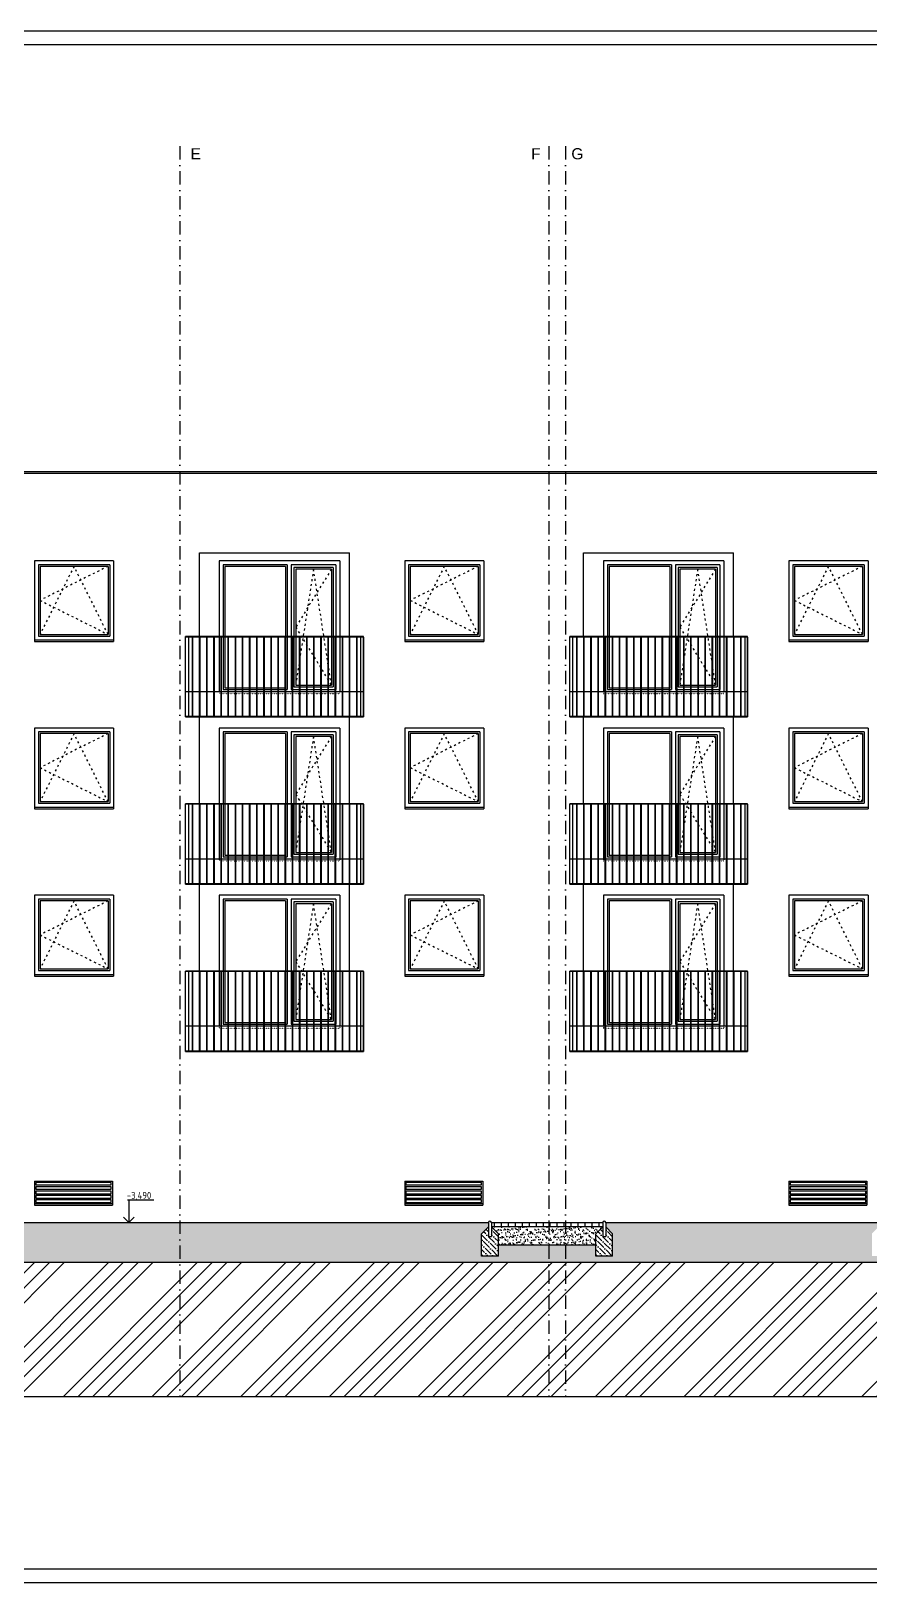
# Model space of a CAD drawing. Extents: x 3792242 to 5145247, y -1546315 to -1031918.
# Drawn here: x 3906784 to 3921830, y -1511714 to -1483880 of the extents above; entities that cross this region are included whole.
import ezdxf

# ---------------------------------------------------------------- set-up
doc = ezdxf.new("R2010")
doc.units = 0
doc.header["$MEASUREMENT"] = 0
for name, pattern in [('ACAD_ISO03W100', [30, 12, -18]), ('ACAD_ISO07W100', [3.5, 0.5, -3]), ('BODKOCIARKOVANA_3', [5.6, 3, -1.3, 0, -1.3])]:
    doc.linetypes.add(name, pattern=pattern)
doc.layers.get('0').update_dxf_attribs({"linetype": 'CONTINUOUS'})
doc.layers.get('Defpoints').update_dxf_attribs({"color": 61, "linetype": 'CONTINUOUS'})
for name, color, linetype in [('MÚRY', 1, 'CONTINUOUS'), ('OKNÁ', 143, 'CONTINUOUS'), ('osi', 253, 'CONTINUOUS'), ('POZEMOK', 7, 'CONTINUOUS'), ('TENKÁ', 7, 'CONTINUOUS'), ('ŠRAFY', 82, 'CONTINUOUS')]:
    doc.layers.add(name, color=color, linetype=linetype)
doc.styles.add('styl1', font='arial.ttf')
doc.styles.add('STYLE1', font='isocp.shx')

msp = doc.modelspace()

# ---------------------------------------------------------------- hatches: boundary and pattern name
at = {"layer": 'ŠRAFY', "ltscale": 0.25}
h = msp.add_hatch(dxfattribs=at)
h.set_pattern_fill('ANSI34', color=256, scale=1500)
h.paths.add_polyline_path([(3951525, -1505180.27), (3951225, -1505180.27), (3949875, -1505180.27), (3949875, -1505210.27), (3949715, -1505210.27), (3949715, -1506360.27), (3950015, -1506360.27), (3950015, -1507160.27), (3949015, -1507160.27), (3947956.5, -1507160.27), (3945950, -1507160.27), (3943750, -1507160.27), (3943750, -1506360.27), (3942100, -1506360.27), (3942100, -1507160.27), (3939700, -1507160.27), (3939700, -1506360.27), (3938032.5, -1506360.27), (3937870.5, -1506360.27), (3937319, -1506360.27), (3937135, -1506360.27), (3937135, -1507160.27), (3935335, -1507160.27), (3935335, -1506360.27), (3934935, -1505960.27), (3903845, -1505960.27), (3903845, -1506760.27), (3901845, -1506760.27), (3901845, -1505960.27), (3901323.5, -1505960.27), (3900802.5, -1505960.27), (3900610, -1505960.27), (3899430, -1505960.27), (3899430, -1506760.27), (3896930, -1506760.27), (3896930, -1505960.27), (3895480, -1505960.27), (3895480, -1506760.27), (3892980, -1506760.27), (3892980, -1505960.27), (3892032.5, -1505960.27), (3891870.5, -1505960.27), (3891319, -1505960.27), (3890565, -1505960.27), (3890565, -1506760.27), (3888565, -1506760.27), (3888565, -1505960.27), (3887418.96, -1503975.27), (3887208.5, -1503975.27), (3886961.737, -1503975.27), (3886755, -1503975.27), (3886755, -1508373.5), (3951867, -1508373.5), (3951867, -1505310.613), (3951525, -1505310.271)])
h.paths.add_polyline_path([(3937808.889, -1506585.2), (3938327.738, -1506585.2), (3938327.738, -1506785.249), (3937808.889, -1506785.249)], flags=24)
h.paths.add_polyline_path([(3937377, -1506904.07), (3937377, -1506616.471), (3937627, -1506616.471), (3937627, -1506904.07)], flags=24)
h.paths.add_polyline_path([(3900353.889, -1506185.2), (3900860.238, -1506185.2), (3900860.238, -1506385.249), (3900353.889, -1506385.249)], flags=24)
h.paths.add_polyline_path([(3900911.5, -1506504.07), (3900911.5, -1506216.471), (3901161.5, -1506216.471), (3901161.5, -1506504.07)], flags=24)
h.paths.add_polyline_path([(3891808.889, -1506185.2), (3892315.238, -1506185.2), (3892315.238, -1506385.249), (3891808.889, -1506385.249)], flags=24)
h.paths.add_polyline_path([(3891377, -1506504.07), (3891377, -1506216.471), (3891627, -1506216.471), (3891627, -1506504.07)], flags=24)
h = msp.add_hatch(dxfattribs=at)
h.set_pattern_fill('AR-CONC', color=256, scale=50)
h.set_pattern_definition([(50, (-12185392.95, 625210.72), (358.6300913, -31.3760675), [37.5, -412.5]), (355, (-12185392.95, 625210.72), (-69.375667, 376.096067), [30, -330]), (100.4514445, (-12185363.06, 625208.1), (289.254423, 344.7199955), [31.870096, -350.571056]), (46.1842, (-12185392.95, 625310.72), (533.620665, -82.75964), [56.25, -618.75]), (96.6356355, (-12185348.5, 625303.83), (467.330973, 487.0593), [47.805171, -525.85688]), (351.184164, (-12185392.95, 625310.7), (467.330973, 487.0593), [45, -495]), (21, (-12185342.95, 625285.72), (298.453526, -201.3094453), [37.5, -412.5]), (326, (-12185342.95, 625285.72), (121.657666, 362.5750225), [30, -330]), (71.4514447, (-12185318.08, 625268.95), (420.111188, 161.2655764), [31.870095, -350.571056]), (37.5, (-12185392.95, 625210.72), (6.0799277, 166.4469269), [0, -326, 0, -335, 0, -331.25]), (7.5, (-12185392.95, 625210.72), (131.5347687, 197.205856), [0, -191, 0, -318.5, 0, -126.25]), (327.5, (-12185504.45, 625210.72), (266.9112181, -11.2774359), [0, -125, 0, -390, 0, -517.5]), (317.5, (-12185554.45, 625210.72), (291.5930847, 50.052491), [0, -162.5, 0, -259, 0, -367.5])])
h.paths.add_polyline_path([(3936035, -1506360.27), (3936035, -1505630.27), (3936035, -1505580.27), (3935426.23, -1505580.27), (3924041.23, -1505650.27), (3922165, -1505650.27), (3922165, -1505850.27), (3921865, -1505850.27), (3921865, -1505450.27), (3921990, -1505325.27), (3921990, -1505250.27), (3917090, -1505250.27), (3917090, -1505325.27), (3917215, -1505450.27), (3917215, -1505850.27), (3916915, -1505850.27), (3916915, -1505650.27), (3915165, -1505650.27), (3915165, -1505850.27), (3914865, -1505850.27), (3914865, -1505450.27), (3914990, -1505325.27), (3914990, -1505250.27), (3908540.5, -1505250.27), (3903655, -1505250.27), (3903655, -1505325.27), (3903780, -1505450.27), (3903780, -1505850.27), (3903480, -1505850.27), (3903480, -1505550.27), (3903440.98, -1505550.27), (3903205, -1505550.27), (3903205, -1505960.27), (3903845, -1505960.27), (3934935, -1505960.27), (3935335, -1506360.27)])
h = msp.add_hatch(dxfattribs=at)
h.set_pattern_fill('ANSI31', color=256, scale=1000, angle=45)
h.set_pattern_definition([(90, (120347, 5e-10), (-125, 8e-15), [])])
h.paths.add_polyline_path([(3917040, -1505320.27), (3917040, -1505250.27), (3915040, -1505250.27), (3915040, -1505320.27)])
h = msp.add_hatch(dxfattribs=at)
h.set_pattern_fill('ANSI36', color=256, scale=500, angle=90)
h.set_pattern_definition([(135, (-12004996.37, 623247.38), (-121.53397802, 33.14563037), [156.25, -31.25, 0, -31.25])])
h.paths.add_polyline_path([(3914865, -1505450.27), (3914990, -1505325.27), (3914990, -1505500.27), (3915040, -1505500.27), (3915040, -1505325.27), (3915165, -1505450.27), (3915165, -1505850.27), (3914865, -1505850.27)])
h = msp.add_hatch(dxfattribs=at)
h.set_pattern_fill('AR-SAND', color=256, scale=50)
h.set_pattern_definition([(37.5, (0, 0), (-3.1496679, 96.3411885), [0, -76, 0, -85, 0, -81.25]), (7.5, (0, 0), (88.4888353, 141.1073033), [0, -41, 0, -68.5, 0, -26.25]), (-32.5, (-61.5, 0), (155.7070931, 0.2829527), [0, -25, 0, -90, 0, -117.5]), (-42.5, (-61.5, 0), (150.3063302, 43.8837782), [0, -12.5, 0, -59, 0, -67.5])])
h.paths.add_polyline_path([(3915165, -1505450.27), (3915165, -1505650.27), (3916915, -1505650.27), (3916915, -1505450.27), (3917040, -1505325.27), (3917040, -1505320.27), (3915040, -1505320.27), (3915040, -1505325.27)])
h = msp.add_hatch(dxfattribs=at)
h.set_pattern_fill('ANSI36', color=256, scale=500, angle=90)
h.set_pattern_definition([(135, (-12002946.37, 623247.38), (-121.53397802, 33.14563037), [156.25, -31.25, 0, -31.25])])
h.paths.add_polyline_path([(3916915, -1505450.27), (3917040, -1505325.27), (3917040, -1505500.27), (3917090, -1505500.27), (3917090, -1505325.27), (3917215, -1505450.27), (3917215, -1505850.27), (3916915, -1505850.27)])

# ---------------------------------------------------------------- linework, layer by layer
at = {"color": 253}
msp.add_line((3903845, -1505960.27), (3934935, -1505960.27), dxfattribs=at)
at = {"layer": 'Defpoints'}
msp.add_line((3951867, -1508373.5), (3886755, -1508373.5), dxfattribs=at)
at = {"layer": 'MÚRY'}
for p, q in [((3903655, -1505250.27), (3914990, -1505250.27)), ((3915040, -1505250.27), (3917040, -1505250.27)), ((3917090, -1505250.27), (3921990, -1505250.27))]:
    msp.add_line(p, q, dxfattribs=at)
for centre in [(3915015, -1505250.27), (3917065, -1505250.27)]:
    msp.add_arc(centre, 25, 0, 180, dxfattribs=at)
at = {"layer": 'OKNÁ'}
for p, q in [((3908165, -1493480.27), (3906945, -1493480.27)), ((3906945, -1493480.27), (3906945, -1494700.27)), ((3908165, -1493480.27), (3908165, -1494700.27)), ((3911350, -1493480.27), (3910260, -1493480.27)), ((3910260, -1493480.27), (3910260, -1495660.27)), ((3911350, -1493480.27), (3911350, -1495660.27)), ((3912170, -1493530.27), (3911530, -1493530.27)), ((3911530, -1493530.27), (3911530, -1495610.27)), ((3912170, -1493530.27), (3912170, -1495610.27)), ((3914805, -1493480.27), (3913585, -1493480.27)), ((3913585, -1493480.27), (3913585, -1494700.27)), ((3914805, -1493480.27), (3914805, -1494700.27)), ((3918240, -1493480.27), (3917150, -1493480.27)), ((3917150, -1493480.27), (3917150, -1495660.27)), ((3918240, -1493480.27), (3918240, -1495660.27)), ((3919060, -1493530.27), (3918420, -1493530.27)), ((3918420, -1493530.27), (3918420, -1495610.27)), ((3919060, -1493530.27), (3919060, -1495610.27)), ((3921695, -1493480.27), (3920475, -1493480.27)), ((3920475, -1493480.27), (3920475, -1494700.27)), ((3921695, -1493480.27), (3921695, -1494700.27)), ((3906945, -1494700.27), (3908165, -1494700.27)), ((3913585, -1494700.27), (3914805, -1494700.27)), ((3920475, -1494700.27), (3921695, -1494700.27)), ((3910260, -1495660.27), (3911350, -1495660.27)), ((3911530, -1495610.27), (3912170, -1495610.27)), ((3917150, -1495660.27), (3918240, -1495660.27)), ((3918420, -1495610.27), (3919060, -1495610.27)), ((3908165, -1496480.27), (3906945, -1496480.27)), ((3906945, -1496480.27), (3906945, -1497700.27)), ((3908165, -1496480.27), (3908165, -1497700.27)), ((3911350, -1496480.27), (3910260, -1496480.27)), ((3910260, -1496480.27), (3910260, -1498660.27)), ((3911350, -1496480.27), (3911350, -1498660.27)), ((3912170, -1496530.27), (3911530, -1496530.27)), ((3911530, -1496530.27), (3911530, -1498610.27)), ((3912170, -1496530.27), (3912170, -1498610.27)), ((3914805, -1496480.27), (3913585, -1496480.27)), ((3913585, -1496480.27), (3913585, -1497700.27)), ((3914805, -1496480.27), (3914805, -1497700.27)), ((3918240, -1496480.27), (3917150, -1496480.27)), ((3917150, -1496480.27), (3917150, -1498660.27)), ((3918240, -1496480.27), (3918240, -1498660.27)), ((3919060, -1496530.27), (3918420, -1496530.27)), ((3918420, -1496530.27), (3918420, -1498610.27)), ((3919060, -1496530.27), (3919060, -1498610.27)), ((3921695, -1496480.27), (3920475, -1496480.27)), ((3920475, -1496480.27), (3920475, -1497700.27)), ((3921695, -1496480.27), (3921695, -1497700.27)), ((3906945, -1497700.27), (3908165, -1497700.27)), ((3913585, -1497700.27), (3914805, -1497700.27)), ((3920475, -1497700.27), (3921695, -1497700.27)), ((3910260, -1498660.27), (3911350, -1498660.27)), ((3911530, -1498610.27), (3912170, -1498610.27)), ((3917150, -1498660.27), (3918240, -1498660.27)), ((3918420, -1498610.27), (3919060, -1498610.27)), ((3908165, -1499480.27), (3906945, -1499480.27)), ((3906945, -1499480.27), (3906945, -1500700.27)), ((3908165, -1499480.27), (3908165, -1500700.27)), ((3911350, -1499480.27), (3910260, -1499480.27)), ((3910260, -1499480.27), (3910260, -1501660.27)), ((3911350, -1499480.27), (3911350, -1501660.27)), ((3912170, -1499530.27), (3911530, -1499530.27)), ((3911530, -1499530.27), (3911530, -1501610.27)), ((3912170, -1499530.27), (3912170, -1501610.27)), ((3914805, -1499480.27), (3913585, -1499480.27)), ((3913585, -1499480.27), (3913585, -1500700.27)), ((3914805, -1499480.27), (3914805, -1500700.27)), ((3918240, -1499480.27), (3917150, -1499480.27)), ((3917150, -1499480.27), (3917150, -1501660.27)), ((3918240, -1499480.27), (3918240, -1501660.27)), ((3919060, -1499530.27), (3918420, -1499530.27)), ((3918420, -1499530.27), (3918420, -1501610.27)), ((3919060, -1499530.27), (3919060, -1501610.27)), ((3921695, -1499480.27), (3920475, -1499480.27)), ((3920475, -1499480.27), (3920475, -1500700.27)), ((3921695, -1499480.27), (3921695, -1500700.27)), ((3906945, -1500700.27), (3908165, -1500700.27)), ((3913585, -1500700.27), (3914805, -1500700.27)), ((3920475, -1500700.27), (3921695, -1500700.27)), ((3911530, -1501610.27), (3912170, -1501610.27)), ((3918420, -1501610.27), (3919060, -1501610.27)), ((3910260, -1501660.27), (3911350, -1501660.27)), ((3917150, -1501660.27), (3918240, -1501660.27))]:
    msp.add_line(p, q, dxfattribs=at)
at = {"layer": 'OKNÁ', "linetype": 'ACAD_ISO03W100', "ltscale": 3}
for p, q in [((3908165, -1493480.27), (3906945, -1494090.27)), ((3907555, -1493480.27), (3906945, -1494700.27)), ((3908165, -1494700.27), (3907555, -1493480.27)), ((3912170, -1493530.27), (3911530, -1494570.27)), ((3911850, -1493530.27), (3911530, -1495610.27)), ((3912170, -1495610.27), (3911850, -1493530.27)), ((3914805, -1493480.27), (3913585, -1494090.27)), ((3914195, -1493480.27), (3913585, -1494700.27)), ((3914805, -1494700.27), (3914195, -1493480.27)), ((3919060, -1493530.27), (3918420, -1494570.27)), ((3918740, -1493530.27), (3918420, -1495610.27)), ((3919060, -1495610.27), (3918740, -1493530.27)), ((3921695, -1493480.27), (3920475, -1494090.27)), ((3921085, -1493480.27), (3920475, -1494700.27)), ((3921695, -1494700.27), (3921085, -1493480.27)), ((3906945, -1494090.27), (3908165, -1494700.27)), ((3913585, -1494090.27), (3914805, -1494700.27)), ((3920475, -1494090.27), (3921695, -1494700.27)), ((3911530, -1494570.27), (3912170, -1495610.27)), ((3918420, -1494570.27), (3919060, -1495610.27)), ((3908165, -1496480.27), (3906945, -1497090.27)), ((3907555, -1496480.27), (3906945, -1497700.27)), ((3908165, -1497700.27), (3907555, -1496480.27)), ((3912170, -1496530.27), (3911530, -1497570.27)), ((3911850, -1496530.27), (3911530, -1498610.27)), ((3912170, -1498610.27), (3911850, -1496530.27)), ((3914805, -1496480.27), (3913585, -1497090.27)), ((3914195, -1496480.27), (3913585, -1497700.27)), ((3914805, -1497700.27), (3914195, -1496480.27)), ((3919060, -1496530.27), (3918420, -1497570.27)), ((3918740, -1496530.27), (3918420, -1498610.27)), ((3919060, -1498610.27), (3918740, -1496530.27)), ((3921695, -1496480.27), (3920475, -1497090.27)), ((3921085, -1496480.27), (3920475, -1497700.27)), ((3921695, -1497700.27), (3921085, -1496480.27)), ((3906945, -1497090.27), (3908165, -1497700.27)), ((3913585, -1497090.27), (3914805, -1497700.27)), ((3920475, -1497090.27), (3921695, -1497700.27)), ((3911530, -1497570.27), (3912170, -1498610.27)), ((3918420, -1497570.27), (3919060, -1498610.27)), ((3908165, -1499480.27), (3906945, -1500090.27)), ((3907555, -1499480.27), (3906945, -1500700.27)), ((3908165, -1500700.27), (3907555, -1499480.27)), ((3912170, -1499530.27), (3911530, -1500570.27)), ((3911850, -1499530.27), (3911530, -1501610.27)), ((3912170, -1501610.27), (3911850, -1499530.27)), ((3914805, -1499480.27), (3913585, -1500090.27)), ((3914195, -1499480.27), (3913585, -1500700.27)), ((3914805, -1500700.27), (3914195, -1499480.27)), ((3919060, -1499530.27), (3918420, -1500570.27)), ((3918740, -1499530.27), (3918420, -1501610.27)), ((3919060, -1501610.27), (3918740, -1499530.27)), ((3921695, -1499480.27), (3920475, -1500090.27)), ((3921085, -1499480.27), (3920475, -1500700.27)), ((3921695, -1500700.27), (3921085, -1499480.27)), ((3906945, -1500090.27), (3908165, -1500700.27)), ((3913585, -1500090.27), (3914805, -1500700.27)), ((3920475, -1500090.27), (3921695, -1500700.27)), ((3911530, -1500570.27), (3912170, -1501610.27)), ((3918420, -1500570.27), (3919060, -1501610.27))]:
    msp.add_line(p, q, dxfattribs=at)
at = {"layer": 'osi', "linetype": 'BODKOCIARKOVANA_3', "ltscale": 80}
for p, q in [((3909455, -1485946), (3909455, -1508356)), ((3916070, -1485946), (3916070, -1508356)), ((3916370, -1485946), (3916370, -1508356))]:
    msp.add_line(p, q, dxfattribs=at)
at = {"layer": 'POZEMOK', "color": 8, "ltscale": 0.15}
for p, q in [((3912745, -1494740.27), (3909555, -1494740.27)), ((3909555, -1496180.27), (3909555, -1494740.27)), ((3912745, -1494748.27), (3909555, -1494748.27)), ((3909605, -1494748.27), (3909605, -1496180.27)), ((3909674, -1494748.27), (3909674, -1496180.27)), ((3909682, -1494748.27), (3909682, -1496180.27)), ((3909802, -1494748.27), (3909802, -1496180.27)), ((3909810, -1494748.27), (3909810, -1496180.27)), ((3909930, -1494748.27), (3909930, -1496180.27)), ((3909938, -1494748.27), (3909938, -1496180.27)), ((3910058, -1494748.27), (3910058, -1496180.27)), ((3910066, -1494748.27), (3910066, -1496180.27)), ((3910186, -1494748.27), (3910186, -1496180.27)), ((3910194, -1494748.27), (3910194, -1496180.27)), ((3910314, -1494748.27), (3910314, -1496180.27)), ((3910322, -1494748.27), (3910322, -1496180.27)), ((3910442, -1494748.27), (3910442, -1496180.27)), ((3910450, -1494748.27), (3910450, -1496180.27)), ((3910570, -1494748.27), (3910570, -1496180.27)), ((3910578, -1494748.27), (3910578, -1496180.27)), ((3910698, -1494748.27), (3910698, -1496180.27)), ((3910706, -1494748.27), (3910706, -1496180.27)), ((3910826, -1494748.27), (3910826, -1496180.27)), ((3910834, -1494748.27), (3910834, -1496180.27)), ((3910954, -1494748.27), (3910954, -1496180.27)), ((3910962, -1494748.27), (3910962, -1496180.27)), ((3911082, -1494748.27), (3911082, -1496180.27)), ((3911090, -1494748.27), (3911090, -1496180.27)), ((3911210, -1494748.27), (3911210, -1496180.27)), ((3911218, -1494748.27), (3911218, -1496180.27)), ((3911338, -1494748.27), (3911338, -1496180.27)), ((3911346, -1494748.27), (3911346, -1496180.27)), ((3911466, -1494748.27), (3911466, -1496180.27)), ((3911474, -1494748.27), (3911474, -1496180.27)), ((3911594, -1494748.27), (3911594, -1496180.27)), ((3911602, -1494748.27), (3911602, -1496180.27)), ((3911722, -1494748.27), (3911722, -1496180.27)), ((3911730, -1494748.27), (3911730, -1496180.27)), ((3911850, -1494748.27), (3911850, -1496180.27)), ((3911858, -1494748.27), (3911858, -1496180.27)), ((3911978, -1494748.27), (3911978, -1496180.27)), ((3911986, -1494748.27), (3911986, -1496180.27)), ((3912106, -1494748.27), (3912106, -1496180.27)), ((3912114, -1494748.27), (3912114, -1496180.27)), ((3912234, -1494748.27), (3912234, -1496180.27)), ((3912242, -1494748.27), (3912242, -1496180.27)), ((3912362, -1494748.27), (3912362, -1496180.27)), ((3912370, -1494748.27), (3912370, -1496180.27)), ((3912490, -1494748.27), (3912490, -1496180.27)), ((3912498, -1494748.27), (3912498, -1496180.27)), ((3912618, -1494748.27), (3912618, -1496180.27)), ((3912626, -1494748.27), (3912626, -1496180.27)), ((3912695, -1494748.27), (3912695, -1496180.27)), ((3912745, -1496180.27), (3912745, -1494740.27)), ((3912745, -1494748.27), (3912745, -1496180.27)), ((3919635, -1494740.27), (3916445, -1494740.27)), ((3916445, -1496180.27), (3916445, -1494740.27)), ((3919635, -1494748.27), (3916445, -1494748.27)), ((3916495, -1494748.27), (3916495, -1496180.27)), ((3916564, -1494748.27), (3916564, -1496180.27)), ((3916572, -1494748.27), (3916572, -1496180.27)), ((3916692, -1494748.27), (3916692, -1496180.27)), ((3916700, -1494748.27), (3916700, -1496180.27)), ((3916820, -1494748.27), (3916820, -1496180.27)), ((3916828, -1494748.27), (3916828, -1496180.27)), ((3916948, -1494748.27), (3916948, -1496180.27)), ((3916956, -1494748.27), (3916956, -1496180.27)), ((3917076, -1494748.27), (3917076, -1496180.27)), ((3917084, -1494748.27), (3917084, -1496180.27)), ((3917204, -1494748.27), (3917204, -1496180.27)), ((3917212, -1494748.27), (3917212, -1496180.27)), ((3917332, -1494748.27), (3917332, -1496180.27)), ((3917340, -1494748.27), (3917340, -1496180.27)), ((3917460, -1494748.27), (3917460, -1496180.27)), ((3917468, -1494748.27), (3917468, -1496180.27)), ((3917588, -1494748.27), (3917588, -1496180.27)), ((3917596, -1494748.27), (3917596, -1496180.27)), ((3917716, -1494748.27), (3917716, -1496180.27)), ((3917724, -1494748.27), (3917724, -1496180.27)), ((3917844, -1494748.27), (3917844, -1496180.27)), ((3917852, -1494748.27), (3917852, -1496180.27)), ((3917972, -1494748.27), (3917972, -1496180.27)), ((3917980, -1494748.27), (3917980, -1496180.27)), ((3918100, -1494748.27), (3918100, -1496180.27)), ((3918108, -1494748.27), (3918108, -1496180.27)), ((3918228, -1494748.27), (3918228, -1496180.27)), ((3918236, -1494748.27), (3918236, -1496180.27)), ((3918356, -1494748.27), (3918356, -1496180.27)), ((3918364, -1494748.27), (3918364, -1496180.27)), ((3918484, -1494748.27), (3918484, -1496180.27)), ((3918492, -1494748.27), (3918492, -1496180.27)), ((3918612, -1494748.27), (3918612, -1496180.27)), ((3918620, -1494748.27), (3918620, -1496180.27)), ((3918740, -1494748.27), (3918740, -1496180.27)), ((3918748, -1494748.27), (3918748, -1496180.27)), ((3918868, -1494748.27), (3918868, -1496180.27)), ((3918876, -1494748.27), (3918876, -1496180.27)), ((3918996, -1494748.27), (3918996, -1496180.27)), ((3919004, -1494748.27), (3919004, -1496180.27)), ((3919124, -1494748.27), (3919124, -1496180.27)), ((3919132, -1494748.27), (3919132, -1496180.27)), ((3919252, -1494748.27), (3919252, -1496180.27)), ((3919260, -1494748.27), (3919260, -1496180.27)), ((3919380, -1494748.27), (3919380, -1496180.27)), ((3919388, -1494748.27), (3919388, -1496180.27)), ((3919508, -1494748.27), (3919508, -1496180.27)), ((3919516, -1494748.27), (3919516, -1496180.27)), ((3919585, -1494748.27), (3919585, -1496180.27)), ((3919635, -1496180.27), (3919635, -1494740.27)), ((3919635, -1494748.27), (3919635, -1496180.27)), ((3912745, -1495730.27), (3909555, -1495730.27)), ((3919635, -1495730.27), (3916445, -1495730.27)), ((3909555, -1496170.27), (3912745, -1496170.27)), ((3909555, -1496180.27), (3912745, -1496180.27)), ((3916445, -1496170.27), (3919635, -1496170.27)), ((3916445, -1496180.27), (3919635, -1496180.27)), ((3912745, -1497740.27), (3909555, -1497740.27)), ((3909555, -1499180.27), (3909555, -1497740.27)), ((3912745, -1497748.27), (3909555, -1497748.27)), ((3909605, -1497748.27), (3909605, -1499180.27)), ((3909674, -1497748.27), (3909674, -1499180.27)), ((3909682, -1497748.27), (3909682, -1499180.27)), ((3909802, -1497748.27), (3909802, -1499180.27)), ((3909810, -1497748.27), (3909810, -1499180.27)), ((3909930, -1497748.27), (3909930, -1499180.27)), ((3909938, -1497748.27), (3909938, -1499180.27)), ((3910058, -1497748.27), (3910058, -1499180.27)), ((3910066, -1497748.27), (3910066, -1499180.27)), ((3910186, -1497748.27), (3910186, -1499180.27)), ((3910194, -1497748.27), (3910194, -1499180.27)), ((3910314, -1497748.27), (3910314, -1499180.27)), ((3910322, -1497748.27), (3910322, -1499180.27)), ((3910442, -1497748.27), (3910442, -1499180.27)), ((3910450, -1497748.27), (3910450, -1499180.27)), ((3910570, -1497748.27), (3910570, -1499180.27)), ((3910578, -1497748.27), (3910578, -1499180.27)), ((3910698, -1497748.27), (3910698, -1499180.27)), ((3910706, -1497748.27), (3910706, -1499180.27)), ((3910826, -1497748.27), (3910826, -1499180.27)), ((3910834, -1497748.27), (3910834, -1499180.27)), ((3910954, -1497748.27), (3910954, -1499180.27)), ((3910962, -1497748.27), (3910962, -1499180.27)), ((3911082, -1497748.27), (3911082, -1499180.27)), ((3911090, -1497748.27), (3911090, -1499180.27)), ((3911210, -1497748.27), (3911210, -1499180.27)), ((3911218, -1497748.27), (3911218, -1499180.27)), ((3911338, -1497748.27), (3911338, -1499180.27)), ((3911346, -1497748.27), (3911346, -1499180.27)), ((3911466, -1497748.27), (3911466, -1499180.27)), ((3911474, -1497748.27), (3911474, -1499180.27)), ((3911594, -1497748.27), (3911594, -1499180.27)), ((3911602, -1497748.27), (3911602, -1499180.27)), ((3911722, -1497748.27), (3911722, -1499180.27)), ((3911730, -1497748.27), (3911730, -1499180.27)), ((3911850, -1497748.27), (3911850, -1499180.27)), ((3911858, -1497748.27), (3911858, -1499180.27)), ((3911978, -1497748.27), (3911978, -1499180.27)), ((3911986, -1497748.27), (3911986, -1499180.27)), ((3912106, -1497748.27), (3912106, -1499180.27)), ((3912114, -1497748.27), (3912114, -1499180.27)), ((3912234, -1497748.27), (3912234, -1499180.27)), ((3912242, -1497748.27), (3912242, -1499180.27)), ((3912362, -1497748.27), (3912362, -1499180.27)), ((3912370, -1497748.27), (3912370, -1499180.27)), ((3912490, -1497748.27), (3912490, -1499180.27)), ((3912498, -1497748.27), (3912498, -1499180.27)), ((3912618, -1497748.27), (3912618, -1499180.27)), ((3912626, -1497748.27), (3912626, -1499180.27)), ((3912695, -1497748.27), (3912695, -1499180.27)), ((3912745, -1499180.27), (3912745, -1497740.27)), ((3912745, -1497748.27), (3912745, -1499180.27)), ((3919635, -1497740.27), (3916445, -1497740.27)), ((3916445, -1499180.27), (3916445, -1497740.27)), ((3919635, -1497748.27), (3916445, -1497748.27)), ((3916495, -1497748.27), (3916495, -1499180.27)), ((3916564, -1497748.27), (3916564, -1499180.27)), ((3916572, -1497748.27), (3916572, -1499180.27)), ((3916692, -1497748.27), (3916692, -1499180.27)), ((3916700, -1497748.27), (3916700, -1499180.27)), ((3916820, -1497748.27), (3916820, -1499180.27)), ((3916828, -1497748.27), (3916828, -1499180.27)), ((3916948, -1497748.27), (3916948, -1499180.27)), ((3916956, -1497748.27), (3916956, -1499180.27)), ((3917076, -1497748.27), (3917076, -1499180.27)), ((3917084, -1497748.27), (3917084, -1499180.27)), ((3917204, -1497748.27), (3917204, -1499180.27)), ((3917212, -1497748.27), (3917212, -1499180.27)), ((3917332, -1497748.27), (3917332, -1499180.27)), ((3917340, -1497748.27), (3917340, -1499180.27)), ((3917460, -1497748.27), (3917460, -1499180.27)), ((3917468, -1497748.27), (3917468, -1499180.27)), ((3917588, -1497748.27), (3917588, -1499180.27)), ((3917596, -1497748.27), (3917596, -1499180.27)), ((3917716, -1497748.27), (3917716, -1499180.27)), ((3917724, -1497748.27), (3917724, -1499180.27)), ((3917844, -1497748.27), (3917844, -1499180.27)), ((3917852, -1497748.27), (3917852, -1499180.27)), ((3917972, -1497748.27), (3917972, -1499180.27)), ((3917980, -1497748.27), (3917980, -1499180.27)), ((3918100, -1497748.27), (3918100, -1499180.27)), ((3918108, -1497748.27), (3918108, -1499180.27)), ((3918228, -1497748.27), (3918228, -1499180.27)), ((3918236, -1497748.27), (3918236, -1499180.27)), ((3918356, -1497748.27), (3918356, -1499180.27)), ((3918364, -1497748.27), (3918364, -1499180.27)), ((3918484, -1497748.27), (3918484, -1499180.27)), ((3918492, -1497748.27), (3918492, -1499180.27)), ((3918612, -1497748.27), (3918612, -1499180.27)), ((3918620, -1497748.27), (3918620, -1499180.27)), ((3918740, -1497748.27), (3918740, -1499180.27)), ((3918748, -1497748.27), (3918748, -1499180.27)), ((3918868, -1497748.27), (3918868, -1499180.27)), ((3918876, -1497748.27), (3918876, -1499180.27)), ((3918996, -1497748.27), (3918996, -1499180.27)), ((3919004, -1497748.27), (3919004, -1499180.27)), ((3919124, -1497748.27), (3919124, -1499180.27)), ((3919132, -1497748.27), (3919132, -1499180.27)), ((3919252, -1497748.27), (3919252, -1499180.27)), ((3919260, -1497748.27), (3919260, -1499180.27)), ((3919380, -1497748.27), (3919380, -1499180.27)), ((3919388, -1497748.27), (3919388, -1499180.27)), ((3919508, -1497748.27), (3919508, -1499180.27)), ((3919516, -1497748.27), (3919516, -1499180.27)), ((3919585, -1497748.27), (3919585, -1499180.27)), ((3919635, -1499180.27), (3919635, -1497740.27)), ((3919635, -1497748.27), (3919635, -1499180.27)), ((3912745, -1498730.27), (3909555, -1498730.27)), ((3919635, -1498730.27), (3916445, -1498730.27)), ((3909555, -1499170.27), (3912745, -1499170.27)), ((3909555, -1499180.27), (3912745, -1499180.27)), ((3916445, -1499170.27), (3919635, -1499170.27)), ((3916445, -1499180.27), (3919635, -1499180.27)), ((3912745, -1500740.27), (3909555, -1500740.27)), ((3909555, -1502180.27), (3909555, -1500740.27)), ((3912745, -1500748.27), (3909555, -1500748.27)), ((3909605, -1500748.27), (3909605, -1502180.27)), ((3909674, -1500748.27), (3909674, -1502180.27)), ((3909682, -1500748.27), (3909682, -1502180.27)), ((3909802, -1500748.27), (3909802, -1502180.27)), ((3909810, -1500748.27), (3909810, -1502180.27)), ((3909930, -1500748.27), (3909930, -1502180.27)), ((3909938, -1500748.27), (3909938, -1502180.27)), ((3910058, -1500748.27), (3910058, -1502180.27)), ((3910066, -1500748.27), (3910066, -1502180.27)), ((3910186, -1500748.27), (3910186, -1502180.27)), ((3910194, -1500748.27), (3910194, -1502180.27)), ((3910314, -1500748.27), (3910314, -1502180.27)), ((3910322, -1500748.27), (3910322, -1502180.27)), ((3910442, -1500748.27), (3910442, -1502180.27)), ((3910450, -1500748.27), (3910450, -1502180.27)), ((3910570, -1500748.27), (3910570, -1502180.27)), ((3910578, -1500748.27), (3910578, -1502180.27)), ((3910698, -1500748.27), (3910698, -1502180.27)), ((3910706, -1500748.27), (3910706, -1502180.27)), ((3910826, -1500748.27), (3910826, -1502180.27)), ((3910834, -1500748.27), (3910834, -1502180.27)), ((3910954, -1500748.27), (3910954, -1502180.27)), ((3910962, -1500748.27), (3910962, -1502180.27)), ((3911082, -1500748.27), (3911082, -1502180.27)), ((3911090, -1500748.27), (3911090, -1502180.27)), ((3911210, -1500748.27), (3911210, -1502180.27)), ((3911218, -1500748.27), (3911218, -1502180.27)), ((3911338, -1500748.27), (3911338, -1502180.27)), ((3911346, -1500748.27), (3911346, -1502180.27)), ((3911466, -1500748.27), (3911466, -1502180.27)), ((3911474, -1500748.27), (3911474, -1502180.27)), ((3911594, -1500748.27), (3911594, -1502180.27)), ((3911602, -1500748.27), (3911602, -1502180.27)), ((3911722, -1500748.27), (3911722, -1502180.27)), ((3911730, -1500748.27), (3911730, -1502180.27)), ((3911850, -1500748.27), (3911850, -1502180.27)), ((3911858, -1500748.27), (3911858, -1502180.27)), ((3911978, -1500748.27), (3911978, -1502180.27)), ((3911986, -1500748.27), (3911986, -1502180.27)), ((3912106, -1500748.27), (3912106, -1502180.27)), ((3912114, -1500748.27), (3912114, -1502180.27)), ((3912234, -1500748.27), (3912234, -1502180.27)), ((3912242, -1500748.27), (3912242, -1502180.27)), ((3912362, -1500748.27), (3912362, -1502180.27)), ((3912370, -1500748.27), (3912370, -1502180.27)), ((3912490, -1500748.27), (3912490, -1502180.27)), ((3912498, -1500748.27), (3912498, -1502180.27)), ((3912618, -1500748.27), (3912618, -1502180.27)), ((3912626, -1500748.27), (3912626, -1502180.27)), ((3912695, -1500748.27), (3912695, -1502180.27)), ((3912745, -1502180.27), (3912745, -1500740.27)), ((3912745, -1500748.27), (3912745, -1502180.27)), ((3919635, -1500740.27), (3916445, -1500740.27)), ((3916445, -1502180.27), (3916445, -1500740.27)), ((3919635, -1500748.27), (3916445, -1500748.27)), ((3916495, -1500748.27), (3916495, -1502180.27)), ((3916564, -1500748.27), (3916564, -1502180.27)), ((3916572, -1500748.27), (3916572, -1502180.27)), ((3916692, -1500748.27), (3916692, -1502180.27)), ((3916700, -1500748.27), (3916700, -1502180.27)), ((3916820, -1500748.27), (3916820, -1502180.27)), ((3916828, -1500748.27), (3916828, -1502180.27)), ((3916948, -1500748.27), (3916948, -1502180.27)), ((3916956, -1500748.27), (3916956, -1502180.27)), ((3917076, -1500748.27), (3917076, -1502180.27)), ((3917084, -1500748.27), (3917084, -1502180.27)), ((3917204, -1500748.27), (3917204, -1502180.27)), ((3917212, -1500748.27), (3917212, -1502180.27)), ((3917332, -1500748.27), (3917332, -1502180.27)), ((3917340, -1500748.27), (3917340, -1502180.27)), ((3917460, -1500748.27), (3917460, -1502180.27)), ((3917468, -1500748.27), (3917468, -1502180.27)), ((3917588, -1500748.27), (3917588, -1502180.27)), ((3917596, -1500748.27), (3917596, -1502180.27)), ((3917716, -1500748.27), (3917716, -1502180.27)), ((3917724, -1500748.27), (3917724, -1502180.27)), ((3917844, -1500748.27), (3917844, -1502180.27)), ((3917852, -1500748.27), (3917852, -1502180.27)), ((3917972, -1500748.27), (3917972, -1502180.27)), ((3917980, -1500748.27), (3917980, -1502180.27)), ((3918100, -1500748.27), (3918100, -1502180.27)), ((3918108, -1500748.27), (3918108, -1502180.27)), ((3918228, -1500748.27), (3918228, -1502180.27)), ((3918236, -1500748.27), (3918236, -1502180.27)), ((3918356, -1500748.27), (3918356, -1502180.27)), ((3918364, -1500748.27), (3918364, -1502180.27)), ((3918484, -1500748.27), (3918484, -1502180.27)), ((3918492, -1500748.27), (3918492, -1502180.27)), ((3918612, -1500748.27), (3918612, -1502180.27)), ((3918620, -1500748.27), (3918620, -1502180.27)), ((3918740, -1500748.27), (3918740, -1502180.27)), ((3918748, -1500748.27), (3918748, -1502180.27)), ((3918868, -1500748.27), (3918868, -1502180.27)), ((3918876, -1500748.27), (3918876, -1502180.27)), ((3918996, -1500748.27), (3918996, -1502180.27)), ((3919004, -1500748.27), (3919004, -1502180.27)), ((3919124, -1500748.27), (3919124, -1502180.27)), ((3919132, -1500748.27), (3919132, -1502180.27)), ((3919252, -1500748.27), (3919252, -1502180.27)), ((3919260, -1500748.27), (3919260, -1502180.27)), ((3919380, -1500748.27), (3919380, -1502180.27)), ((3919388, -1500748.27), (3919388, -1502180.27)), ((3919508, -1500748.27), (3919508, -1502180.27)), ((3919516, -1500748.27), (3919516, -1502180.27)), ((3919585, -1500748.27), (3919585, -1502180.27)), ((3919635, -1502180.27), (3919635, -1500740.27)), ((3919635, -1500748.27), (3919635, -1502180.27)), ((3912745, -1501730.27), (3909555, -1501730.27)), ((3919635, -1501730.27), (3916445, -1501730.27)), ((3909555, -1502170.27), (3912745, -1502170.27)), ((3909555, -1502180.27), (3912745, -1502180.27)), ((3916445, -1502170.27), (3919635, -1502170.27)), ((3916445, -1502180.27), (3919635, -1502180.27))]:
    msp.add_line(p, q, dxfattribs=at)
at = {"layer": 'TENKÁ', "color": 7}
for p, q in [((3962617, -1483879.516), (3885421.311, -1483879.516)), ((3962367, -1484129.516), (3885671.311, -1484129.516)), ((3962367, -1511463.552), (3885671.311, -1511463.552)), ((3962617, -1511713.552), (3885421.311, -1511713.552))]:
    msp.add_line(p, q, dxfattribs=at)
at = {"layer": 'TENKÁ'}
for p, q in [((3903205, -1491780.27), (3940757.191, -1491780.27)), ((3903205, -1491810.27), (3935845, -1491810.27)), ((3909805, -1493240.27), (3912495, -1493240.27)), ((3909805, -1494740.27), (3909805, -1493240.27)), ((3912495, -1494740.27), (3912495, -1493240.27)), ((3916695, -1493240.27), (3919385, -1493240.27)), ((3916695, -1494740.27), (3916695, -1493240.27)), ((3919385, -1494740.27), (3919385, -1493240.27)), ((3906845, -1493380.27), (3906845, -1494830.27)), ((3908265, -1493380.27), (3906845, -1493380.27)), ((3908195, -1493450.27), (3906915, -1493450.27)), ((3906915, -1493450.27), (3906915, -1494730.27)), ((3908195, -1493450.27), (3908195, -1494730.27)), ((3908265, -1493380.27), (3908265, -1494830.27)), ((3912320, -1493380.27), (3910160, -1493380.27)), ((3910160, -1493380.27), (3910160, -1495730.27)), ((3911380, -1493450.27), (3910230, -1493450.27)), ((3910230, -1493450.27), (3910230, -1495690.27)), ((3911380, -1493450.27), (3911380, -1495690.27)), ((3912250, -1493450.27), (3911450, -1493450.27)), ((3911450, -1493450.27), (3911450, -1495690.27)), ((3912200, -1493500.27), (3911500, -1493500.27)), ((3911500, -1493500.27), (3911500, -1495640.27)), ((3912200, -1493500.27), (3912200, -1495640.27)), ((3912250, -1493450.27), (3912250, -1495690.27)), ((3912320, -1493380.27), (3912320, -1495730.27)), ((3913485, -1493380.27), (3913485, -1494830.27)), ((3914905, -1493380.27), (3913485, -1493380.27)), ((3914835, -1493450.27), (3913555, -1493450.27)), ((3913555, -1493450.27), (3913555, -1494730.27)), ((3914835, -1493450.27), (3914835, -1494730.27)), ((3914905, -1493380.27), (3914905, -1494830.27)), ((3919210, -1493380.27), (3917050, -1493380.27)), ((3917050, -1493380.27), (3917050, -1495730.27)), ((3918270, -1493450.27), (3917120, -1493450.27)), ((3917120, -1493450.27), (3917120, -1495690.27)), ((3918270, -1493450.27), (3918270, -1495690.27)), ((3919140, -1493450.27), (3918340, -1493450.27)), ((3918340, -1493450.27), (3918340, -1495690.27)), ((3919090, -1493500.27), (3918390, -1493500.27)), ((3918390, -1493500.27), (3918390, -1495640.27)), ((3919090, -1493500.27), (3919090, -1495640.27)), ((3919140, -1493450.27), (3919140, -1495690.27)), ((3919210, -1493380.27), (3919210, -1495730.27)), ((3920375, -1493380.27), (3920375, -1494830.27)), ((3921795, -1493380.27), (3920375, -1493380.27)), ((3921725, -1493450.27), (3920445, -1493450.27)), ((3920445, -1493450.27), (3920445, -1494730.27)), ((3921725, -1493450.27), (3921725, -1494730.27)), ((3921795, -1493380.27), (3921795, -1494830.27)), ((3906845, -1494800.27), (3908265, -1494800.27)), ((3906845, -1494830.27), (3908265, -1494830.27)), ((3906915, -1494730.27), (3908195, -1494730.27)), ((3913485, -1494800.27), (3914905, -1494800.27)), ((3913485, -1494830.27), (3914905, -1494830.27)), ((3913555, -1494730.27), (3914835, -1494730.27)), ((3920375, -1494800.27), (3921795, -1494800.27)), ((3920375, -1494830.27), (3921795, -1494830.27)), ((3920445, -1494730.27), (3921725, -1494730.27)), ((3910230, -1495690.27), (3911380, -1495690.27)), ((3911450, -1495690.27), (3912250, -1495690.27)), ((3911500, -1495640.27), (3912200, -1495640.27)), ((3917120, -1495690.27), (3918270, -1495690.27)), ((3918340, -1495690.27), (3919140, -1495690.27)), ((3918390, -1495640.27), (3919090, -1495640.27)), ((3909805, -1497740.27), (3909805, -1496180.27)), ((3912495, -1497740.27), (3912495, -1496180.27)), ((3916695, -1497740.27), (3916695, -1496180.27)), ((3919385, -1497740.27), (3919385, -1496180.27)), ((3906845, -1496380.27), (3906845, -1497830.27)), ((3908265, -1496380.27), (3906845, -1496380.27)), ((3908195, -1496450.27), (3906915, -1496450.27)), ((3906915, -1496450.27), (3906915, -1497730.27)), ((3908195, -1496450.27), (3908195, -1497730.27)), ((3908265, -1496380.27), (3908265, -1497830.27)), ((3912320, -1496380.27), (3910160, -1496380.27)), ((3910160, -1496380.27), (3910160, -1498730.27)), ((3911380, -1496450.27), (3910230, -1496450.27)), ((3910230, -1496450.27), (3910230, -1498690.27)), ((3911380, -1496450.27), (3911380, -1498690.27)), ((3912250, -1496450.27), (3911450, -1496450.27)), ((3911450, -1496450.27), (3911450, -1498690.27)), ((3912200, -1496500.27), (3911500, -1496500.27)), ((3911500, -1496500.27), (3911500, -1498640.27)), ((3912200, -1496500.27), (3912200, -1498640.27)), ((3912250, -1496450.27), (3912250, -1498690.27)), ((3912320, -1496380.27), (3912320, -1498730.27)), ((3913485, -1496380.27), (3913485, -1497830.27)), ((3914905, -1496380.27), (3913485, -1496380.27)), ((3914835, -1496450.27), (3913555, -1496450.27)), ((3913555, -1496450.27), (3913555, -1497730.27)), ((3914835, -1496450.27), (3914835, -1497730.27)), ((3914905, -1496380.27), (3914905, -1497830.27)), ((3919210, -1496380.27), (3917050, -1496380.27)), ((3917050, -1496380.27), (3917050, -1498730.27)), ((3918270, -1496450.27), (3917120, -1496450.27)), ((3917120, -1496450.27), (3917120, -1498690.27)), ((3918270, -1496450.27), (3918270, -1498690.27)), ((3919140, -1496450.27), (3918340, -1496450.27)), ((3918340, -1496450.27), (3918340, -1498690.27)), ((3919090, -1496500.27), (3918390, -1496500.27)), ((3918390, -1496500.27), (3918390, -1498640.27)), ((3919090, -1496500.27), (3919090, -1498640.27)), ((3919140, -1496450.27), (3919140, -1498690.27)), ((3919210, -1496380.27), (3919210, -1498730.27)), ((3920375, -1496380.27), (3920375, -1497830.27)), ((3921795, -1496380.27), (3920375, -1496380.27)), ((3921725, -1496450.27), (3920445, -1496450.27)), ((3920445, -1496450.27), (3920445, -1497730.27)), ((3921725, -1496450.27), (3921725, -1497730.27)), ((3921795, -1496380.27), (3921795, -1497830.27)), ((3906915, -1497730.27), (3908195, -1497730.27)), ((3913555, -1497730.27), (3914835, -1497730.27)), ((3920445, -1497730.27), (3921725, -1497730.27)), ((3906845, -1497800.27), (3908265, -1497800.27)), ((3906845, -1497830.27), (3908265, -1497830.27)), ((3913485, -1497800.27), (3914905, -1497800.27)), ((3913485, -1497830.27), (3914905, -1497830.27)), ((3920375, -1497800.27), (3921795, -1497800.27)), ((3920375, -1497830.27), (3921795, -1497830.27)), ((3910230, -1498690.27), (3911380, -1498690.27)), ((3911450, -1498690.27), (3912250, -1498690.27)), ((3911500, -1498640.27), (3912200, -1498640.27)), ((3917120, -1498690.27), (3918270, -1498690.27)), ((3918340, -1498690.27), (3919140, -1498690.27)), ((3918390, -1498640.27), (3919090, -1498640.27)), ((3906845, -1499380.27), (3906845, -1500830.27)), ((3908265, -1499380.27), (3906845, -1499380.27)), ((3908265, -1499380.27), (3908265, -1500830.27)), ((3909805, -1501730.27), (3909805, -1499180.27)), ((3912320, -1499380.27), (3910160, -1499380.27)), ((3910160, -1499380.27), (3910160, -1501730.27)), ((3912320, -1499380.27), (3912320, -1501730.27)), ((3912495, -1501730.27), (3912495, -1499180.27)), ((3913485, -1499380.27), (3913485, -1500830.27)), ((3914905, -1499380.27), (3913485, -1499380.27)), ((3914905, -1499380.27), (3914905, -1500830.27)), ((3916695, -1501730.27), (3916695, -1499180.27)), ((3919210, -1499380.27), (3917050, -1499380.27)), ((3917050, -1499380.27), (3917050, -1501730.27)), ((3919210, -1499380.27), (3919210, -1501730.27)), ((3919385, -1501730.27), (3919385, -1499180.27)), ((3920375, -1499380.27), (3920375, -1500830.27)), ((3921795, -1499380.27), (3920375, -1499380.27)), ((3921795, -1499380.27), (3921795, -1500830.27)), ((3908195, -1499450.27), (3906915, -1499450.27)), ((3906915, -1499450.27), (3906915, -1500730.27)), ((3908195, -1499450.27), (3908195, -1500730.27)), ((3911380, -1499450.27), (3910230, -1499450.27)), ((3910230, -1499450.27), (3910230, -1501690.27)), ((3911380, -1499450.27), (3911380, -1501690.27)), ((3912250, -1499450.27), (3911450, -1499450.27)), ((3911450, -1499450.27), (3911450, -1501690.27)), ((3912200, -1499500.27), (3911500, -1499500.27)), ((3911500, -1499500.27), (3911500, -1501640.27)), ((3912200, -1499500.27), (3912200, -1501640.27)), ((3912250, -1499450.27), (3912250, -1501690.27)), ((3914835, -1499450.27), (3913555, -1499450.27)), ((3913555, -1499450.27), (3913555, -1500730.27)), ((3914835, -1499450.27), (3914835, -1500730.27)), ((3918270, -1499450.27), (3917120, -1499450.27)), ((3917120, -1499450.27), (3917120, -1501690.27)), ((3918270, -1499450.27), (3918270, -1501690.27)), ((3919140, -1499450.27), (3918340, -1499450.27)), ((3918340, -1499450.27), (3918340, -1501690.27)), ((3919090, -1499500.27), (3918390, -1499500.27)), ((3918390, -1499500.27), (3918390, -1501640.27)), ((3919090, -1499500.27), (3919090, -1501640.27)), ((3919140, -1499450.27), (3919140, -1501690.27)), ((3921725, -1499450.27), (3920445, -1499450.27)), ((3920445, -1499450.27), (3920445, -1500730.27)), ((3921725, -1499450.27), (3921725, -1500730.27)), ((3906845, -1500800.27), (3908265, -1500800.27)), ((3906915, -1500730.27), (3908195, -1500730.27)), ((3913485, -1500800.27), (3914905, -1500800.27)), ((3913555, -1500730.27), (3914835, -1500730.27)), ((3920375, -1500800.27), (3921795, -1500800.27)), ((3920445, -1500730.27), (3921725, -1500730.27)), ((3906845, -1500830.27), (3908265, -1500830.27)), ((3913485, -1500830.27), (3914905, -1500830.27)), ((3920375, -1500830.27), (3921795, -1500830.27)), ((3911500, -1501640.27), (3912200, -1501640.27)), ((3918390, -1501640.27), (3919090, -1501640.27)), ((3910230, -1501690.27), (3911380, -1501690.27)), ((3911450, -1501690.27), (3912250, -1501690.27)), ((3917120, -1501690.27), (3918270, -1501690.27)), ((3918340, -1501690.27), (3919140, -1501690.27)), ((3915040, -1505320.27), (3917040, -1505320.27)), ((3915165, -1505650.27), (3916915, -1505650.27))]:
    msp.add_line(p, q, dxfattribs=at)
at = {"layer": 'TENKÁ', "linetype": 'ACAD_ISO07W100'}
for p, q in [((3910160, -1495730.27), (3910160, -1495760.27)), ((3910160, -1495760.27), (3912320, -1495760.27)), ((3912320, -1495730.27), (3912320, -1495760.27)), ((3917050, -1495730.27), (3917050, -1495760.27)), ((3917050, -1495760.27), (3919210, -1495760.27)), ((3919210, -1495730.27), (3919210, -1495760.27)), ((3910160, -1498730.27), (3910160, -1498760.27)), ((3910160, -1498760.27), (3912320, -1498760.27)), ((3912320, -1498730.27), (3912320, -1498760.27)), ((3917050, -1498730.27), (3917050, -1498760.27)), ((3917050, -1498760.27), (3919210, -1498760.27)), ((3919210, -1498730.27), (3919210, -1498760.27)), ((3910160, -1501730.27), (3910160, -1501760.27)), ((3910160, -1501760.27), (3912320, -1501760.27)), ((3912320, -1501730.27), (3912320, -1501760.27)), ((3917050, -1501730.27), (3917050, -1501760.27)), ((3917050, -1501760.27), (3919210, -1501760.27)), ((3919210, -1501730.27), (3919210, -1501760.27))]:
    msp.add_line(p, q, dxfattribs=at)
at = {"layer": 'TENKÁ', "color": 8}
for p, q in [((3906845, -1504510.27), (3906845, -1504940.27)), ((3906845, -1504510.27), (3908245, -1504510.27)), ((3908245, -1504510.27), (3908245, -1504940.27)), ((3913485, -1504510.27), (3913485, -1504940.27)), ((3913485, -1504510.27), (3914885, -1504510.27)), ((3914885, -1504510.27), (3914885, -1504940.27)), ((3920375, -1504510.27), (3920375, -1504940.27)), ((3920375, -1504510.27), (3921775, -1504510.27)), ((3921775, -1504510.27), (3921775, -1504940.27)), ((3906845, -1504910.27), (3908245, -1504910.27)), ((3906845, -1504940.27), (3908245, -1504940.27)), ((3913485, -1504910.27), (3914885, -1504910.27)), ((3913485, -1504940.27), (3914885, -1504940.27)), ((3920375, -1504910.27), (3921775, -1504910.27)), ((3920375, -1504940.27), (3921775, -1504940.27))]:
    msp.add_line(p, q, dxfattribs=at)
at = {"layer": 'TENKÁ', "linetype": 'ByBlock', "ltscale": 0.25}
for p, q in [((3908984.805, -1504850.27), (3908510.906, -1504850.27)), ((3908540.5, -1504850.27), (3908540.5, -1505250.27)), ((3908540.5, -1505250.27), (3908445.041, -1505154.811)), ((3908540.5, -1505250.27), (3908635.959, -1505154.811))]:
    msp.add_line(p, q, dxfattribs=at)
at = {"layer": 'TENKÁ', "ltscale": 0.25}
for p, q in [((3914990, -1505250.27), (3914990, -1505500.27)), ((3914990, -1505250.27), (3914990, -1505500.27)), ((3915040, -1505250.27), (3915040, -1505500.27)), ((3917040, -1505250.27), (3917040, -1505500.27)), ((3917040, -1505250.27), (3917040, -1505500.27)), ((3917040, -1505250.27), (3917040, -1505500.27)), ((3917090, -1505250.27), (3917090, -1505500.27)), ((3914865, -1505450.27), (3914990, -1505325.27)), ((3914865, -1505850.27), (3914865, -1505450.27)), ((3914990, -1505500.27), (3915040, -1505500.27)), ((3915165, -1505450.27), (3915040, -1505325.27)), ((3915165, -1505850.27), (3915165, -1505450.27)), ((3916915, -1505450.27), (3917040, -1505325.27)), ((3916915, -1505850.27), (3916915, -1505450.27)), ((3917040, -1505500.27), (3917090, -1505500.27)), ((3917215, -1505450.27), (3917090, -1505325.27)), ((3917215, -1505850.27), (3917215, -1505450.27)), ((3915165, -1505850.27), (3914865, -1505850.27)), ((3917215, -1505850.27), (3916915, -1505850.27))]:
    msp.add_line(p, q, dxfattribs=at)
at = {"layer": 'TENKÁ', "color": 8}
for points in [[(3908223, -1504533.02), (3906867, -1504533.02), (3906867, -1504575.52), (3908223, -1504575.52)], [(3908223, -1504611.02), (3906867, -1504611.02), (3906867, -1504653.52), (3908223, -1504653.52)], [(3908223, -1504689.02), (3906867, -1504689.02), (3906867, -1504731.52), (3908223, -1504731.52)], [(3914863, -1504533.02), (3913507, -1504533.02), (3913507, -1504575.52), (3914863, -1504575.52)], [(3914863, -1504611.02), (3913507, -1504611.02), (3913507, -1504653.52), (3914863, -1504653.52)], [(3914863, -1504689.02), (3913507, -1504689.02), (3913507, -1504731.52), (3914863, -1504731.52)], [(3921753, -1504533.02), (3920397, -1504533.02), (3920397, -1504575.52), (3921753, -1504575.52)], [(3921753, -1504611.02), (3920397, -1504611.02), (3920397, -1504653.52), (3921753, -1504653.52)], [(3921753, -1504689.02), (3920397, -1504689.02), (3920397, -1504731.52), (3921753, -1504731.52)], [(3908223, -1504767.02), (3906867, -1504767.02), (3906867, -1504809.52), (3908223, -1504809.52)], [(3908223, -1504845.02), (3906867, -1504845.02), (3906867, -1504887.52), (3908223, -1504887.52)], [(3914863, -1504767.02), (3913507, -1504767.02), (3913507, -1504809.52), (3914863, -1504809.52)], [(3914863, -1504845.02), (3913507, -1504845.02), (3913507, -1504887.52), (3914863, -1504887.52)], [(3921753, -1504767.02), (3920397, -1504767.02), (3920397, -1504809.52), (3921753, -1504809.52)], [(3921753, -1504845.02), (3920397, -1504845.02), (3920397, -1504887.52), (3921753, -1504887.52)]]:
    msp.add_lwpolyline(points, close=True, dxfattribs=at)

# ---------------------------------------------------------------- texts
at = {"layer": 'TENKÁ', "ltscale": 0.25}
for s, height, style, p in [('E', 200, 'styl1', (3909643.554, -1486180.5)), ('F', 200, 'styl1', (3915752.554, -1486180.5)), ('G', 200, 'styl1', (3916474.054, -1486180.5)), ('-3,490', 125, 'STYLE1', (3908501.843, -1504824.944))]:
    msp.add_text(s, height=height, dxfattribs=dict(at, style=style)).set_placement(p)

doc.saveas('drawing.dxf')
